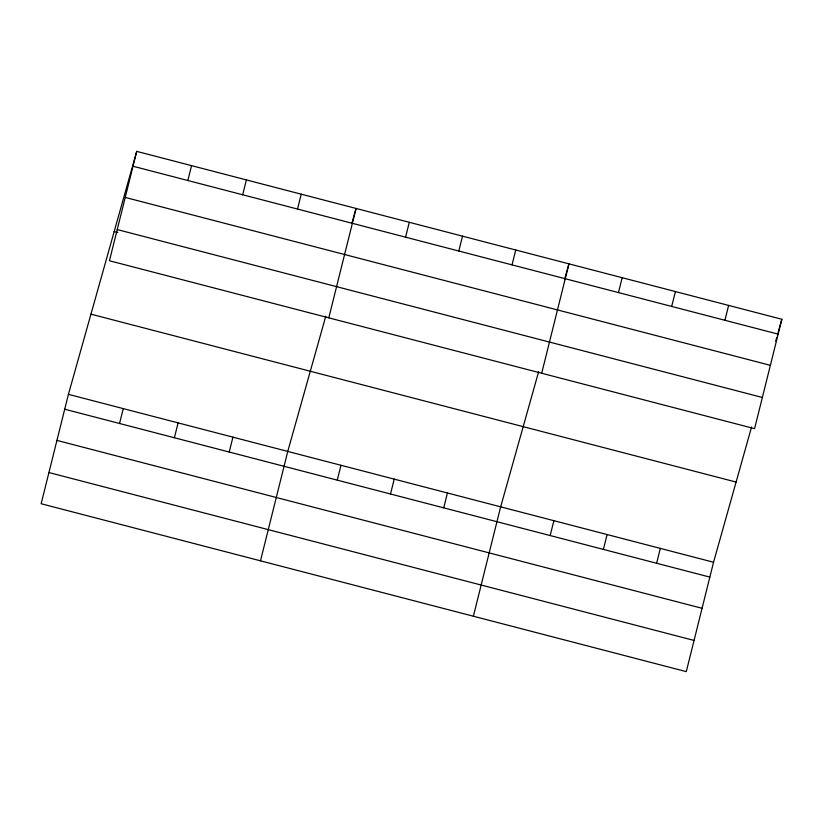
<?xml version="1.0" encoding="UTF-8"?>
<svg xmlns="http://www.w3.org/2000/svg" width="823" height="823" viewBox="0 0 823 823"><rect width="100%" height="100%" fill="white"/><g stroke="black" fill="none" stroke-linecap="round" stroke-linejoin="round"><path stroke-width="1.23" d="M136.721 151.37L109.449 260.757L754.578 428.66L781.85 319.262L136.721 151.37L68.422 394.34L41.15 503.738L686.279 671.63L713.551 562.243L751.574 426.983M119.551 423.485L123.255 408.62M187.85 180.515L191.564 165.639M174.383 437.754L178.097 422.888M242.692 194.784L246.396 179.908M229.226 452.033L232.93 437.157M297.525 209.052L301.228 194.187M260.49 560.823L287.762 451.426L325.785 316.176M328.799 317.843L356.071 208.456L351.966 223.033M337.286 480.148L340.989 465.283M405.585 237.178L409.288 222.303M390.503 494.006L394.217 479.13M458.802 251.025L462.516 236.16M443.731 507.853L447.434 492.987M512.029 264.883L515.733 250.007M473.379 616.221L500.662 506.834L538.674 371.574M541.688 373.251L568.96 263.864L564.516 279.655M550.175 535.557L553.879 520.681M618.474 292.587L622.178 277.711M603.393 549.404L607.107 534.538M671.702 306.434L675.405 291.558M656.62 563.261L660.324 548.385M724.919 320.281L728.622 305.415M775.698 341.134L776.727 337.492M777.406 335.064L781.85 319.262M133.017 166.236L778.147 334.138M125.24 197.427L770.369 365.33M117.226 229.566L762.355 397.468M114.181 231.551L117.843 232.508M90.962 314.16L736.091 482.062M68.422 394.34L713.551 562.243M64.719 409.216L709.838 577.108M56.941 440.408L702.06 608.3M48.927 472.546L694.056 640.438"/></g></svg>
